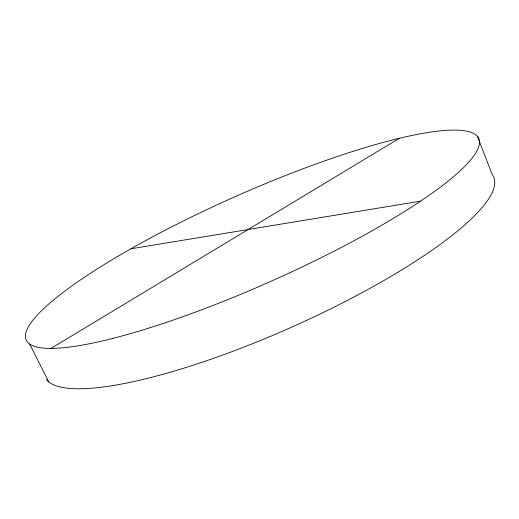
<?xml version="1.0" encoding="UTF-8"?>
<svg xmlns="http://www.w3.org/2000/svg" width="519" height="519" viewBox="0 0 519 519"><rect width="100%" height="100%" fill="white"/><g stroke="black" fill="none" stroke-linecap="round" stroke-linejoin="round"><path stroke-width="0.78" d="M51.024 348.405L399.403 138.275M130.872 248.809L420.546 201.171M29.674 344.097L48.799 381.939M477.435 136.393L492.207 174.52A245.688 55.066 -24 0 1 303.758 321.696A245.688 55.066 -24 0 1 46.405 379.551M112.811 338.401A247.725 45.957 -24 0 0 477.344 150.14A247.725 45.957 -24 0 0 167.157 229.197A247.725 45.957 -24 0 0 112.811 338.401"/></g></svg>
